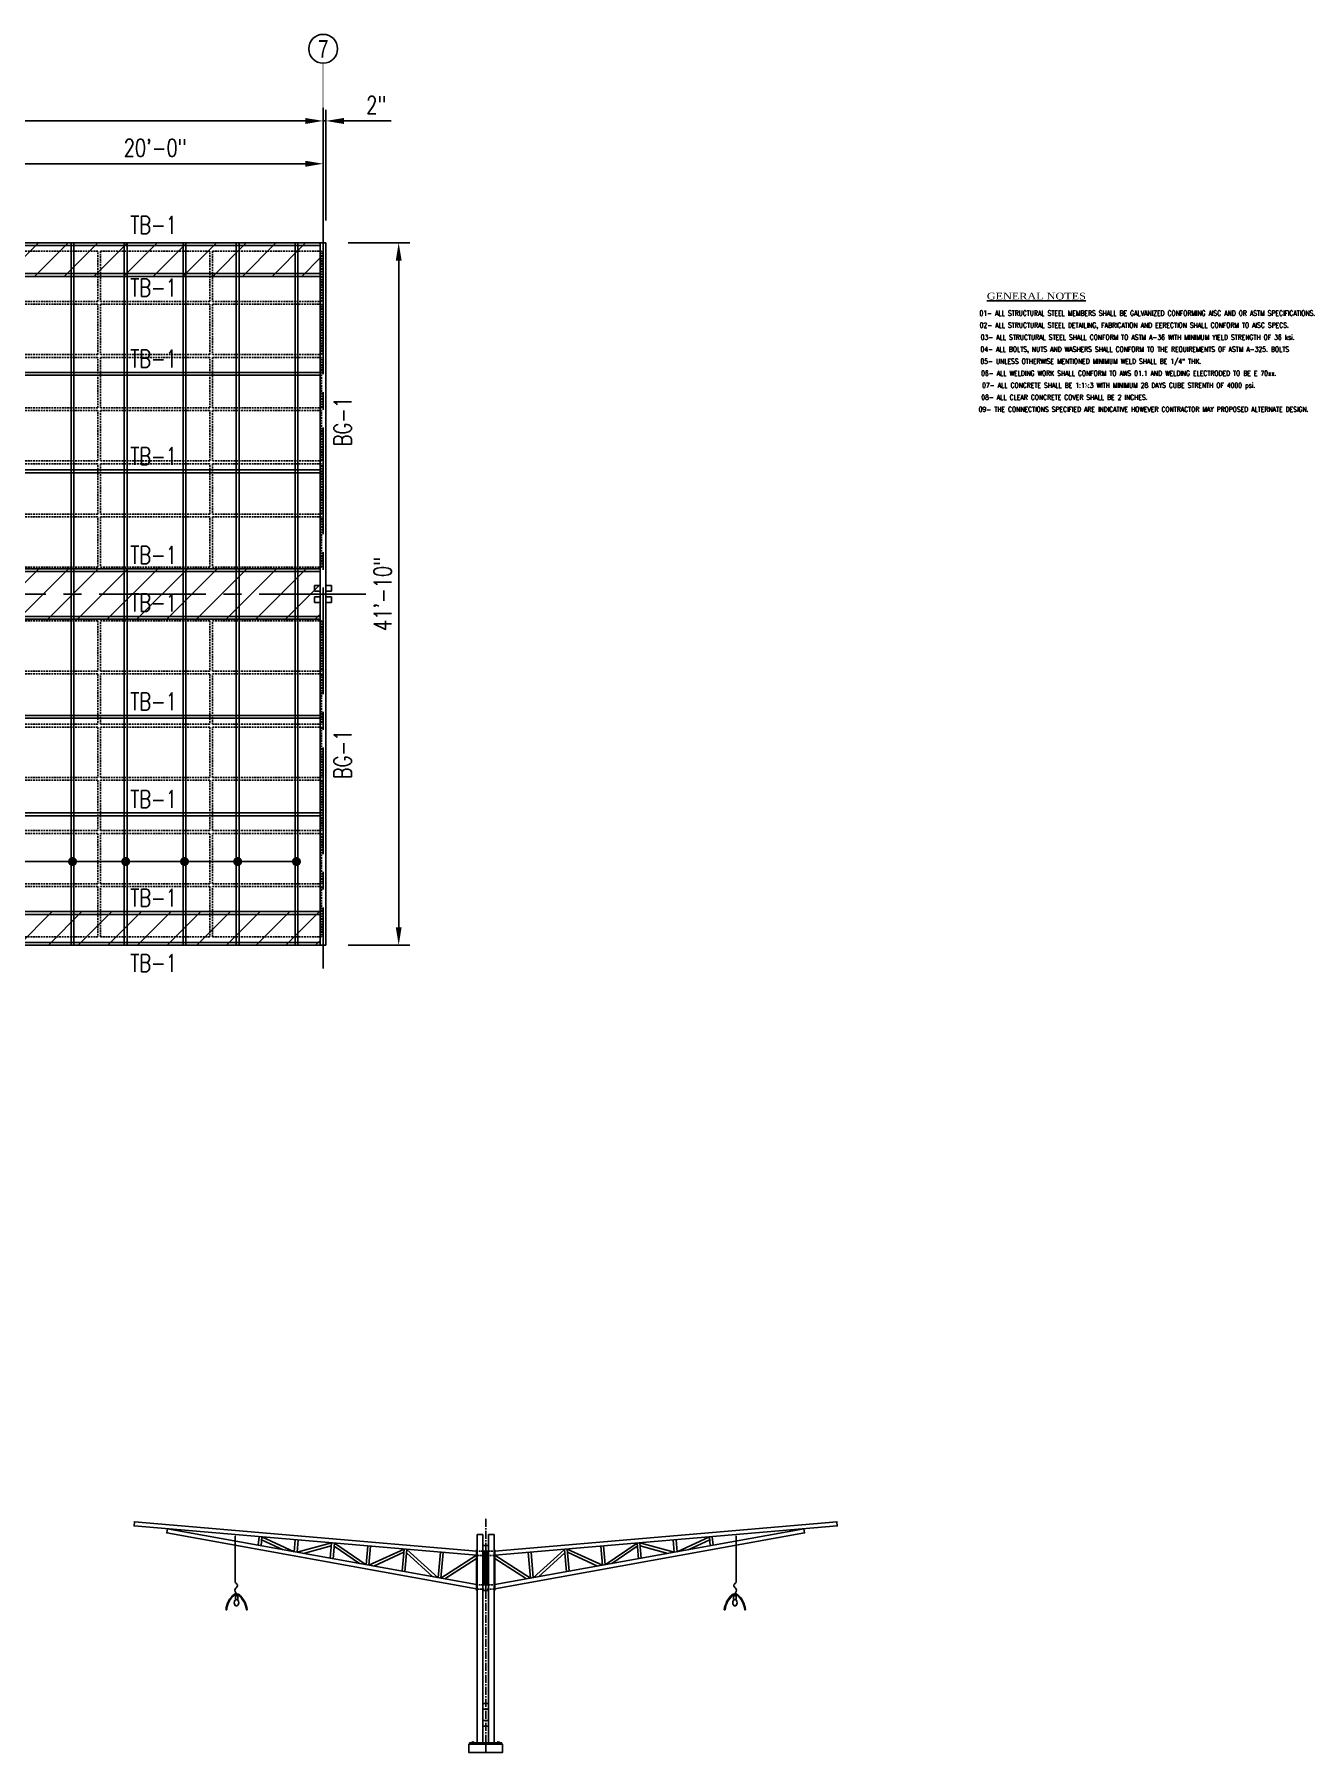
# Model space of a CAD drawing. Header units: inches. Extents: x 1300 to 5626, y -2919 to -1492.
# Drawn here: x 4728 to 5626, y -2720 to -1492 of the extents above; entities that cross this region are included whole.
import ezdxf
from ezdxf.enums import TextEntityAlignment as Align

# ---------------------------------------------------------------- set-up
doc = ezdxf.new("R2010")
doc.units = ezdxf.units.IN
doc.header["$LTSCALE"] = 10
doc.header["$MEASUREMENT"] = 0
for name, pattern in [('Amconstr', [9999, 9999, 0]), ('CENTER2', [28.575, 19.05, -3.175, 3.175, -3.175]), ('HIDDEN2', [0.1875, 0.125, -0.0625])]:
    doc.linetypes.add(name, pattern=pattern)
for name, color, linetype in [('A-TYP-DIM', 1, 'Continuous'), ('A-TYP-GRID-MARK', 5, 'Continuous'), ('A-TYP-H-TEXT', 2, 'Continuous'), ('A-TYP-SEC-MARK', 5, 'Continuous'), ('dim', 1, 'Continuous'), ('HATCH', 8, 'Continuous'), ('LIGHT', 1, 'Continuous'), ('NEW COL HATCH', 8, 'Continuous'), ('SHADE COL', 4, 'Continuous'), ('SOLAR PANEL', 250, 'HIDDEN2'), ('TEXT', 3, 'Continuous')]:
    doc.layers.add(name, color=color, linetype=linetype)
doc.styles.add('HADINGS', font='times.ttf')
doc.styles.add('rizwan', font='romans.shx', dxfattribs={"width": 0.75})
doc.styles.add('ROMANS', font='tahoma.ttf')
doc.styles.add('SEC-MARK', font='swisscl.ttf')
doc.dimstyles.new('STYLE-64', dxfattribs={"dimscale": 0, "dimtxt": 0.09375, "dimasz": 0.125, "dimexe": 0.0625, "dimexo": 0.0625, "dimgap": 0.03125, "dimtad": 1, "dimlfac": -1, "dimzin": 3, "dimdsep": 46, "dimlunit": 4, "dimtxsty": 'ROMANS', "dimcen": 0.125, "dimdle": 4, "dimclrd": 1, "dimclre": 1, "dimclrt": 2, "dimadec": 0, "dimazin": 0, "dimtfac": 0.5, "dimtix": 1, "dimtmove": 2, "dimatfit": 3, "dimldrblk": 'ARC', "dimfxl": 0, "dimfrac": 1, "dimtolj": 1, "dimtzin": 3, "dimarcsym": 0})
pattern_1 = [(45, (-2543.174, 4597.895), (-10.606602, 10.606602), [])]

# ---------------------------------------------------------------- blocks, each defined once
blk = doc.blocks.new('*U268')
at = {"layer": 'SOLAR PANEL'}
blk.add_lwpolyline([(-39, 18), (-39, -18), (39, -18), (39, 18)], close=True, dxfattribs=at)
blk = doc.blocks.new('*U269')
at = {"layer": 'SOLAR PANEL', "color": 0, "linetype": 'ByBlock', "lineweight": -2}
for p in [(0, 190), (80, 190), (160, 190), (240, 190), (320, 190), (400, 190), (480, 190), (560, 190), (640, 190), (720, 190), (800, 190), (880, 190), (960, 190), (1040, 190), (1120, 190), (1200, 190), (1280, 190), (1360, 190), (0, 152), (80, 152), (160, 152), (240, 152), (320, 152), (400, 152), (480, 152), (560, 152), (640, 152), (720, 152), (800, 152), (880, 152), (960, 152), (1040, 152), (1120, 152), (1200, 152), (1280, 152), (1360, 152), (0, 114), (80, 114), (160, 114), (240, 114), (320, 114), (400, 114), (480, 114), (560, 114), (640, 114), (720, 114), (800, 114), (880, 114), (960, 114), (1040, 114), (1120, 114), (1200, 114), (1280, 114), (1360, 114), (0, 76), (80, 76), (160, 76), (240, 76), (320, 76), (400, 76), (480, 76), (560, 76), (640, 76), (720, 76), (800, 76), (880, 76), (960, 76), (1040, 76), (1120, 76), (1200, 76), (1280, 76), (1360, 76), (0, 38), (80, 38), (160, 38), (240, 38), (320, 38), (400, 38), (480, 38), (560, 38), (640, 38), (720, 38), (800, 38), (880, 38), (960, 38), (1040, 38), (1120, 38), (1200, 38), (1280, 38), (1360, 38), (0, 0), (80, 0), (160, 0), (240, 0), (320, 0), (400, 0), (480, 0), (560, 0), (640, 0), (720, 0), (800, 0), (880, 0), (960, 0), (1040, 0), (1120, 0), (1200, 0), (1280, 0), (1360, 0)]:
    blk.add_blockref('*U268', p, dxfattribs=at)
blk = doc.blocks.new('*U271')
at = {"layer": 'SOLAR PANEL'}
blk.add_lwpolyline([(-39, 18), (-39, -18), (39, -18), (39, 18)], close=True, dxfattribs=at)
blk = doc.blocks.new('*U270')
at = {"layer": 'SOLAR PANEL', "color": 0, "linetype": 'ByBlock', "lineweight": -2}
for p in [(0, 190), (80, 190), (160, 190), (240, 190), (320, 190), (400, 190), (480, 190), (560, 190), (640, 190), (720, 190), (800, 190), (880, 190), (960, 190), (1040, 190), (1120, 190), (1200, 190), (1280, 190), (1360, 190), (0, 152), (80, 152), (160, 152), (240, 152), (320, 152), (400, 152), (480, 152), (560, 152), (640, 152), (720, 152), (800, 152), (880, 152), (960, 152), (1040, 152), (1120, 152), (1200, 152), (1280, 152), (1360, 152), (0, 114), (80, 114), (160, 114), (240, 114), (320, 114), (400, 114), (480, 114), (560, 114), (640, 114), (720, 114), (800, 114), (880, 114), (960, 114), (1040, 114), (1120, 114), (1200, 114), (1280, 114), (1360, 114), (0, 76), (80, 76), (160, 76), (240, 76), (320, 76), (400, 76), (480, 76), (560, 76), (640, 76), (720, 76), (800, 76), (880, 76), (960, 76), (1040, 76), (1120, 76), (1200, 76), (1280, 76), (1360, 76), (0, 38), (80, 38), (160, 38), (240, 38), (320, 38), (400, 38), (480, 38), (560, 38), (640, 38), (720, 38), (800, 38), (880, 38), (960, 38), (1040, 38), (1120, 38), (1200, 38), (1280, 38), (1360, 38), (0, 0), (80, 0), (160, 0), (240, 0), (320, 0), (400, 0), (480, 0), (560, 0), (640, 0), (720, 0), (800, 0), (880, 0), (960, 0), (1040, 0), (1120, 0), (1200, 0), (1280, 0), (1360, 0)]:
    blk.add_blockref('*U271', p, dxfattribs=at)
blk = doc.blocks.new('*D272')
at = {"layer": 'A-TYP-DIM', "color": 1, "lineweight": -2, "ltscale": 1.5, "transparency": 16777216}
for p, q in [((3494.5, -1674.3), (3494.5, -1545.5)), ((4934.5, -1674.3), (4934.5, -1545.5)), ((3507.3, -1553.5), (4921.7, -1553.5))]:
    blk.add_line(p, q, dxfattribs=at)
at = {"layer": 'A-TYP-DIM', "color": 1, "ltscale": 1.5, "transparency": 16777216}
for points in [[(3507.3, -1551.4), (3507.3, -1555.7), (3494.5, -1553.5)], [(4921.7, -1551.4), (4921.7, -1555.7), (4934.5, -1553.5)]]:
    blk.add_solid(points, dxfattribs=at)
at = {"layer": 'Defpoints', "color": 0, "ltscale": 1.5, "transparency": 16777216}
for p in [(4934.5, -1553.5), (3494.5, -1690.3), (4934.5, -1690.3)]:
    blk.add_point(p, dxfattribs=at)
at = {"layer": 'A-TYP-DIM', "color": 2, "ltscale": 1.5, "transparency": 16777216, "insert": (4136.5, -1542.1), "char_height": 12.5, "attachment_point": 5, "style": 'rizwan'}
blk.add_mtext('\\A1;120\'-0"', dxfattribs=at)
blk = doc.blocks.new('ARC')
at = {"layer": 'dim', "color": 0, "linetype": 'ByBlock', "ltscale": 1.5}
for p, q in [((0.144, 0), (-1.163, 0)), ((-0.416, -0.321), (0, 0))]:
    blk.add_line(p, q, dxfattribs=at)
at = {"layer": 'dim', "color": 0, "ltscale": 1.5}
for p, q in [((-0.407, 0.336), (-0.262, 0.434)), ((0, 0), (-0.407, 0.336)), ((-0.275, -0.425), (0, 0)), ((-0.262, 0.434), (0, 0)), ((-0.416, -0.321), (-0.275, -0.425))]:
    blk.add_line(p, q, dxfattribs=at)
blk = doc.blocks.new('A$C4f009d24')
at = {"layer": 'LIGHT'}
for p, q in [((8.5, 18.5), (8.5, 51.8)), ((6.7, 8.9), (8.4, 8.9)), ((6.7, 6.2), (6.7, 8.9)), ((8.4, 6.2), (6.7, 6.2)), ((8.4, 8.9), (8.4, 6.2)), ((0, -1.2), (0.6, -1.2)), ((14.5, -1.2), (15.1, -1.2))]:
    blk.add_line(p, q, dxfattribs=at)
for centre, radius, start, end in [((16.8, -3.1), 16.9, 129.7624, 173.4925), ((16.8, -3.1), 16.4, 129.9442, 173.2649), ((7.6, 7.3), 3.06, 51.218, 134.9602), ((7.6, 7.3), 2.48, 51.218, 134.9602), ((-0.1, -2.1), 14.7, 3.6288, 52.4556), ((-0.1, -2.1), 15.2, 3.4823, 52.7014)]:
    blk.add_arc(centre, radius, start, end, dxfattribs=at)
blk.add_ellipse((7.6, 3.9), major_axis=(0, 2.25), ratio=0.708758, dxfattribs=at)
blk.add_spline([(8.5, 18.5), (6.8, 16.1), (8.5, 13.7), (7.5, 10.2)], degree=3, dxfattribs=at)
blk = doc.blocks.new('GRIDE-MARK')
at = {"layer": 'A-TYP-SEC-MARK', "color": 2, "const_width": 0.005}
blk.add_lwpolyline([(0, 0.5), (0, 0)], dxfattribs=at)
at = {"layer": 'A-TYP-SEC-MARK', "color": 2, "linetype": 'Continuous'}
blk.add_circle((0.001, 0.659), 0.161, dxfattribs=at)
at = {"layer": 'A-TYP-SEC-MARK', "color": 1, "style": 'SEC-MARK'}
blk.add_attdef('--', text='', height=0.2, dxfattribs=at).set_placement((0.003, 0.658), align=Align.MIDDLE_CENTER)
blk = doc.blocks.new('*D337')
at = {"layer": 'A-TYP-DIM', "color": 1, "lineweight": -2, "ltscale": 1.5, "transparency": 16777216}
for p, q in [((4952.5, -1640.6), (4996.5, -1640.6)), ((4988.5, -2129.8), (4988.5, -1653.4)), ((4952.5, -2142.6), (4996.5, -2142.6))]:
    blk.add_line(p, q, dxfattribs=at)
at = {"layer": 'A-TYP-DIM', "color": 1, "ltscale": 1.5, "transparency": 16777216}
for points in [[(4986.4, -1653.4), (4990.6, -1653.4), (4988.5, -1640.6)], [(4986.4, -2129.8), (4990.6, -2129.8), (4988.5, -2142.6)]]:
    blk.add_solid(points, dxfattribs=at)
at = {"layer": 'Defpoints', "color": 0, "ltscale": 1.5, "transparency": 16777216}
for p in [(4936.5, -1640.6), (4988.5, -1640.6), (4936.5, -2142.6)]:
    blk.add_point(p, dxfattribs=at)
at = {"layer": 'A-TYP-DIM', "color": 2, "ltscale": 1.5, "transparency": 16777216, "insert": (4977.1, -1891.6), "char_height": 12.5, "attachment_point": 5, "rotation": 90, "style": 'rizwan'}
blk.add_mtext('\\A1;41\'-10"', dxfattribs=at)
blk = doc.blocks.new('*D342')
at = {"layer": 'A-TYP-DIM', "color": 1, "lineweight": -2, "ltscale": 1.5, "transparency": 16777216}
for p, q in [((4694.5, -1624.6), (4694.5, -1576.1)), ((4921.7, -1584.1), (4707.3, -1584.1)), ((4934.5, -1624.6), (4934.5, -1576.1))]:
    blk.add_line(p, q, dxfattribs=at)
at = {"layer": 'A-TYP-DIM', "color": 1, "ltscale": 1.5, "transparency": 16777216}
for points in [[(4707.3, -1582), (4707.3, -1586.3), (4694.5, -1584.1)], [(4921.7, -1582), (4921.7, -1586.3), (4934.5, -1584.1)]]:
    blk.add_solid(points, dxfattribs=at)
at = {"layer": 'Defpoints', "color": 0, "ltscale": 1.5, "transparency": 16777216}
for p in [(4694.5, -1584.1), (4694.5, -1640.6), (4934.5, -1640.6)]:
    blk.add_point(p, dxfattribs=at)
at = {"layer": 'A-TYP-DIM', "color": 2, "ltscale": 1.5, "transparency": 16777216, "insert": (4814.5, -1572.7), "char_height": 12.5, "attachment_point": 5, "style": 'rizwan'}
blk.add_mtext('\\A1;20\'-0"', dxfattribs=at)
blk = doc.blocks.new('*D360')
at = {"layer": 'A-TYP-DIM', "color": 1, "lineweight": -2, "ltscale": 1.5, "transparency": 16777216}
for p, q in [((4934.5, -1674.3), (4934.5, -1545.5)), ((4936.5, -1624.6), (4936.5, -1545.5)), ((4921.7, -1553.5), (4908.9, -1553.5)), ((4934.5, -1553.5), (4936.5, -1553.5)), ((4949.3, -1553.5), (4983, -1553.5))]:
    blk.add_line(p, q, dxfattribs=at)
at = {"layer": 'A-TYP-DIM', "color": 1, "ltscale": 1.5, "transparency": 16777216}
for points in [[(4921.7, -1551.4), (4921.7, -1555.7), (4934.5, -1553.5)], [(4949.3, -1551.4), (4949.3, -1555.7), (4936.5, -1553.5)]]:
    blk.add_solid(points, dxfattribs=at)
at = {"layer": 'Defpoints', "color": 0, "ltscale": 1.5, "transparency": 16777216}
for p in [(4934.5, -1553.5), (4936.5, -1640.6), (4934.5, -1690.3)]:
    blk.add_point(p, dxfattribs=at)
at = {"layer": 'A-TYP-DIM', "color": 2, "ltscale": 1.5, "transparency": 16777216, "insert": (4972.5, -1542.1), "char_height": 12.5, "attachment_point": 5, "style": 'rizwan'}
blk.add_mtext('\\A1;2"', dxfattribs=at)

msp = doc.modelspace()

# ---------------------------------------------------------------- hatches: boundary and pattern name
at = {"layer": 'NEW COL HATCH'}
h = msp.add_hatch(dxfattribs=at)
h.set_pattern_fill('ANSI31', color=9, scale=120)
h.set_pattern_definition(pattern_1)
h.paths.add_polyline_path([(3496.45057, -1640.64892), (4932.45057, -1640.64892), (4932.45057, -1664.64892), (3496.45057, -1664.64892)])
h = msp.add_hatch(dxfattribs=at)
h.set_pattern_fill('ANSI31', color=9, scale=120)
h.set_pattern_definition(pattern_1)
h.paths.add_polyline_path([(3496.45057, -1909.64892), (4932.45057, -1909.64892), (4932.45057, -1873.64892), (3496.45057, -1873.64892)])
h = msp.add_hatch(dxfattribs=at)
h.set_pattern_fill('ANSI31', color=9, scale=120)
h.set_pattern_definition(pattern_1)
h.paths.add_polyline_path([(3496.45057, -2142.64892), (4932.45057, -2142.64892), (4932.45057, -2118.64892), (3496.45057, -2118.64892)])
h = msp.add_hatch(dxfattribs=at)
h.set_pattern_fill('ANSI31', color=256, angle=45)
h.set_pattern_definition([(90, (2507.48019, 1878.14271), (-0.125, 0), [])])
h.paths.add_polyline_path([(5052.40457, -2599.75255), (5048.90457, -2599.75255), (5048.90457, -2575.75255), (5052.40457, -2575.75255)])

# ---------------------------------------------------------------- linework, layer by layer
msp.add_lwpolyline([(5038.65457, -2713.75255), (5062.65457, -2713.75255), (5062.65457, -2719.75255), (5038.65457, -2719.75255)], close=True)
at = {"layer": 'dim', "color": 2}
for p, q in [((4936.45057, -1640.64892), (3492.45057, -1640.64892)), ((4932.45057, -1642.64892), (3736.45057, -1642.64892)), ((4932.45057, -1640.64892), (4932.45057, -2142.64892)), ((4936.45057, -1640.64892), (4936.45057, -2142.64892)), ((4932.45057, -1662.64892), (3736.45057, -1662.64892)), ((4932.45057, -1664.64892), (3736.45057, -1664.64892)), ((4932.45057, -1733.22858), (3736.45057, -1733.22858)), ((4932.45057, -1735.22858), (3736.45057, -1735.22858)), ((4932.45057, -1802.93875), (3736.45057, -1802.93875)), ((4932.45057, -1804.93875), (3736.45057, -1804.93875)), ((4932.45057, -1873.64892), (3736.45057, -1873.64892)), ((4932.45057, -1875.64892), (3736.45057, -1875.64892)), ((4932.45057, -1907.64892), (3736.45057, -1907.64892)), ((4932.45057, -1909.64892), (3736.45057, -1909.64892)), ((4932.45057, -1978.35909), (3736.45057, -1978.35909)), ((4932.45057, -1980.35909), (3736.45057, -1980.35909)), ((4932.45057, -2048.06925), (3736.45057, -2048.06925)), ((4932.45057, -2050.06925), (3736.45057, -2050.06925)), ((4932.45057, -2118.64892), (3736.45057, -2118.64892)), ((4932.45057, -2120.64892), (3736.45057, -2120.64892)), ((4936.45057, -2142.64892), (3492.45057, -2142.64892)), ((4932.45057, -2140.64892), (3736.45057, -2140.64892))]:
    msp.add_line(p, q, dxfattribs=at)
at = {"layer": 'dim'}
for p, q in [((4754.45057, -1640.64892), (4754.45057, -2142.64892)), ((4756.45057, -1640.64892), (4756.45057, -2142.64892)), ((4792.45057, -1640.64892), (4792.45057, -2142.64892)), ((4794.45057, -1640.64892), (4794.45057, -2142.64892)), ((4834.45057, -1640.64892), (4834.45057, -2142.64892)), ((4836.45057, -1640.64892), (4836.45057, -2142.64892)), ((4872.45057, -1640.64892), (4872.45057, -2142.64892)), ((4874.45057, -1640.64892), (4874.45057, -2142.64892)), ((4914.45057, -1640.64892), (4914.45057, -2142.64892)), ((4916.45057, -1640.64892), (4916.45057, -2142.64892))]:
    msp.add_line(p, q, dxfattribs=at)
at = {"layer": 'HATCH', "color": 9, "linetype": 'CENTER2', "ltscale": 0.4}
for p, q in [((4934.45057, -1544.12703), (4934.45057, -2159.28455)), ((4965.0006, -1891.64892), (3350.5001, -1891.64892))]:
    msp.add_line(p, q, dxfattribs=at)
at = {"layer": 'SHADE COL', "color": 250, "linetype": 'Amconstr', "lineweight": 25}
for p, q in [((4934.81984, -1892.01819), (4934.08129, -1891.27965)), ((4934.81984, -1891.27965), (4934.08129, -1892.01819)), ((5050.65457, -2712.75255), (5050.65457, -2719.75255))]:
    msp.add_line(p, q, dxfattribs=at)
at = {"layer": 'SHADE COL', "color": 250, "linetype": 'CENTER2', "lineweight": 25, "ltscale": 0.03}
msp.add_line((5050.65457, -2712.75255), (5050.65457, -2551.75255), dxfattribs=at)
at = {"layer": 'SHADE COL'}
for p, q in [((4888.72449, -2565.39812), (4888.20116, -2571.50358)), ((4890.71718, -2565.56892), (4890.1779, -2571.8605)), ((4913.89879, -2576.1435), (4890.71718, -2565.56892)), ((5187.41034, -2576.1435), (5210.59195, -2565.56892)), ((5210.59195, -2565.56892), (5211.13123, -2571.8605)), ((5212.58464, -2565.39812), (5213.10797, -2571.50358)), ((4905.92265, -2574.70334), (4890.53585, -2567.68446)), ((4914.6295, -2567.61855), (4913.89879, -2576.1435)), ((4916.6222, -2567.78935), (4915.87553, -2576.50042)), ((4940.53451, -2569.83898), (4915.87553, -2576.50042)), ((4940.35273, -2571.95978), (4920.47213, -2577.33038)), ((4940.53451, -2569.83898), (4939.59642, -2580.78343)), ((4942.52721, -2570.00978), (4941.57316, -2581.14034)), ((4960.42911, -2584.54494), (4942.33154, -2572.29256)), ((4965.29405, -2585.42335), (4942.52721, -2570.00978)), ((4966.43953, -2572.05941), (4965.29405, -2585.42335)), ((4968.43222, -2572.23021), (4967.27079, -2585.78026)), ((4967.27079, -2585.78026), (4992.34454, -2574.27984)), ((4970.713, -2586.40178), (4992.14822, -2576.57022)), ((4992.34454, -2574.27984), (4990.99167, -2590.06327)), ((4994.33723, -2574.45064), (4992.96842, -2590.42019)), ((5012.96936, -2594.03152), (4994.12257, -2576.955)), ((5016.6893, -2594.70319), (4994.33723, -2574.45064)), ((5018.24955, -2576.50027), (5016.6893, -2594.70319)), ((5020.24225, -2576.67107), (5018.66604, -2595.06011)), ((5044.15457, -2578.7207), (5018.66604, -2595.06011)), ((5044.15457, -2578.7207), (5044.15457, -2575.7097)), ((5057.15457, -2578.7207), (5082.64309, -2595.06011)), ((5081.06689, -2576.67107), (5082.64309, -2595.06011)), ((5083.05958, -2576.50027), (5084.61983, -2594.70319)), ((5084.61983, -2594.70319), (5106.9719, -2574.45064)), ((5088.33977, -2594.03152), (5107.18656, -2576.955)), ((5106.9719, -2574.45064), (5108.34072, -2590.42019)), ((5108.96459, -2574.27984), (5110.31746, -2590.06327)), ((5134.03834, -2585.78026), (5108.96459, -2574.27984)), ((5130.59613, -2586.40178), (5109.16091, -2576.57022)), ((5132.87691, -2572.23021), (5134.03834, -2585.78026)), ((5134.8696, -2572.05941), (5136.01509, -2585.42335)), ((5136.01509, -2585.42335), (5158.78192, -2570.00978)), ((5140.88002, -2584.54494), (5158.97759, -2572.29256)), ((5158.78192, -2570.00978), (5159.73597, -2581.14034)), ((5160.77462, -2569.83898), (5161.71271, -2580.78343)), ((5160.77462, -2569.83898), (5185.4336, -2576.50042)), ((5160.9564, -2571.95978), (5180.837, -2577.33038)), ((5184.68694, -2567.78935), (5185.4336, -2576.50042)), ((5186.67963, -2567.61855), (5187.41034, -2576.1435)), ((5195.38648, -2574.70334), (5210.77328, -2567.68446)), ((5044.15457, -2581.09636), (5021.55752, -2595.58219)), ((5057.15457, -2581.09636), (5079.75161, -2595.58219))]:
    msp.add_line(p, q, dxfattribs=at)
at = {"layer": 'SHADE COL', "color": 1}
for p, q in [((5041.1603, -2712.25255), (5041.1603, -2712.75255)), ((5042.14883, -2712.25255), (5042.14883, -2712.75255)), ((5059.1603, -2712.25255), (5059.1603, -2712.75255)), ((5060.14883, -2712.25255), (5060.14883, -2712.75255))]:
    msp.add_line(p, q, dxfattribs=at)
at = {"layer": 'SHADE COL', "linetype": 'Amconstr', "lineweight": 25}
for points in [[(4932.45057, -1889.64892), (4928.45057, -1889.64892), (4928.45057, -1885.64892), (4932.45057, -1885.64892)], [(4940.45057, -1889.64892), (4936.45057, -1889.64892), (4936.45057, -1885.64892), (4940.45057, -1885.64892)], [(4932.45057, -1897.64892), (4928.45057, -1897.64892), (4928.45057, -1893.64892), (4932.45057, -1893.64892)], [(4940.45057, -1897.64892), (4936.45057, -1897.64892), (4936.45057, -1893.64892), (4940.45057, -1893.64892)], [(5048.65457, -2712.75255), (5044.65457, -2712.75255), (5044.65457, -2563.75255), (5048.65457, -2563.75255)], [(5056.65457, -2712.75255), (5052.65457, -2712.75255), (5052.65457, -2563.75255), (5056.65457, -2563.75255)], [(5048.65457, -2571.75255), (5052.65457, -2571.75255), (5052.65457, -2575.75255), (5048.65457, -2575.75255)], [(5048.65457, -2599.75255), (5052.65457, -2599.75255), (5052.65457, -2603.75255), (5048.65457, -2603.75255)], [(5048.65457, -2684.75255), (5052.65457, -2684.75255), (5052.65457, -2688.75255), (5048.65457, -2688.75255)], [(5048.65457, -2696.75255), (5052.65457, -2696.75255), (5052.65457, -2700.75255), (5048.65457, -2700.75255)]]:
    msp.add_lwpolyline(points, close=True, dxfattribs=at)
at = {"layer": 'SHADE COL'}
for points in [[(5044.15457, -2575.7097), (4799.69841, -2554.75631), (4799.4422, -2557.74535), (5044.15457, -2578.7207)], [(5044.15457, -2602.71078), (4822.82147, -2562.74724), (4823.35452, -2559.79498), (5044.15457, -2599.66227), (5044.15457, -2602.71078)], [(5057.15457, -2575.7097), (5301.61073, -2554.75631), (5301.86693, -2557.74535), (5057.15457, -2578.7207)], [(5057.15457, -2602.71078), (5278.48767, -2562.74724), (5277.95461, -2559.79498), (5057.15457, -2599.66227), (5057.15457, -2602.71078)]]:
    msp.add_lwpolyline(points, dxfattribs=at)
for points in [[(5044.15457, -2574.75255), (5044.65457, -2574.75255), (5044.65457, -2603.80106), (5044.15457, -2603.80106)], [(5057.15457, -2574.75255), (5056.65457, -2574.75255), (5056.65457, -2603.80106), (5057.15457, -2603.80106)], [(5039.15457, -2712.75255), (5062.15457, -2712.75255), (5062.15457, -2713.75255), (5039.15457, -2713.75255)]]:
    msp.add_lwpolyline(points, close=True, dxfattribs=at)
at = {"layer": 'SHADE COL', "color": 250, "linetype": 'HIDDEN2', "lineweight": 25}
for points in [[(5044.65457, -2578.76355), (5050.65457, -2578.76355), (5050.65457, -2575.75255), (5044.65457, -2575.75255)], [(5056.65457, -2578.76355), (5050.65457, -2578.76355), (5050.65457, -2575.75255), (5056.65457, -2575.75255)]]:
    msp.add_lwpolyline(points, dxfattribs=at)
at = {"layer": 'SHADE COL', "color": 5, "linetype": 'Amconstr', "lineweight": 25}
msp.add_lwpolyline([(5052.40457, -2599.75255), (5048.90457, -2599.75255), (5048.90457, -2575.75255), (5052.40457, -2575.75255)], close=True, dxfattribs=at)
at = {"layer": 'SHADE COL', "color": 250, "linetype": 'HIDDEN2'}
for points in [[(5044.65457, -2602.7985), (5050.65457, -2602.7985), (5050.65457, -2599.7985), (5044.91608, -2599.7985), (5044.65457, -2599.75255)], [(5056.65457, -2602.7985), (5050.65457, -2602.7985), (5050.65457, -2599.7985), (5056.39305, -2599.7985), (5056.65457, -2599.75255)]]:
    msp.add_lwpolyline(points, dxfattribs=at)
at = {"layer": 'SHADE COL', "color": 1}
for points in [[(5042.40457, -2712.25255), (5040.90457, -2712.25255), (5040.90457, -2712.75255), (5042.40457, -2712.75255)], [(5058.90457, -2712.25255), (5060.40457, -2712.25255), (5060.40457, -2712.75255), (5058.90457, -2712.75255)]]:
    msp.add_lwpolyline(points, close=True, dxfattribs=at)
for centre in [(5041.65457, -2712.83864), (5059.65457, -2712.83864)]:
    msp.add_arc(centre, 0.76668, 49.85811625, 130.14188375, dxfattribs=at)

# ---------------------------------------------------------------- block references
at = {"layer": 'A-TYP-GRID-MARK'}
ref = msp.add_blockref('GRIDE-MARK', (4934.45057, -1544.12703), dxfattribs=dict(at, xscale=64, yscale=64, zscale=64))
ref.add_attrib('--', '7', dxfattribs={"layer": 'A-TYP-SEC-MARK', "color": 2, "height": 12.8, "style": 'SEC-MARK'}).set_placement((4934.63541, -1502.0001), align=Align.MIDDLE_CENTER)
at = {"layer": 'LIGHT', "xscale": -1}
msp.add_blockref('A$C4f009d24', (4880.18028, -2616.53678), dxfattribs=at)
at = {"layer": 'LIGHT'}
msp.add_blockref('A$C4f009d24', (5221.12885, -2616.53678), dxfattribs=at)
at = {"layer": 'SOLAR PANEL'}
msp.add_blockref('*U270', (3534.45057, -1854.51842), dxfattribs=at)
at = {"layer": 'SOLAR PANEL', "xscale": -1, "rotation": 180}
msp.add_blockref('*U269', (3534.45057, -1928.77942), dxfattribs=at)

# ---------------------------------------------------------------- texts
at = {"layer": 'A-TYP-DIM', "color": 2, "ltscale": 1.5, "char_height": 12.5, "attachment_point": 5, "style": 'rizwan'}
for insert in [(4813.36156, -1627.87086), (4813.36156, -1672.66626), (4813.36156, -1723.37643), (4813.36156, -1793.08659), (4813.36156, -1863.79676), (4813.36156, -1897.79676), (4813.36156, -1968.50693), (4813.36156, -2038.2171), (4813.36156, -2108.79676), (4813.36156, -2155.42697)]:
    msp.add_mtext('\\A1;TB-1', dxfattribs=dict(at, insert=insert))
at = {"layer": 'A-TYP-DIM', "color": 2, "ltscale": 1.5, "char_height": 12.5, "attachment_point": 5, "rotation": 90, "style": 'rizwan'}
for insert in [(4948.43163, -1768.39659), (4948.43163, -2006.34203)]:
    msp.add_mtext('\\A1;BG-1', dxfattribs=dict(at, insert=insert))
at = {"layer": 'A-TYP-H-TEXT', "color": 5, "style": 'HADINGS', "width": 1.2}
msp.add_text('%%UGENERAL NOTES', height=4.8, dxfattribs=at).set_placement((5444.10653, -1678.70274), align=Align.MIDDLE_CENTER)
at = {"layer": 'TEXT', "color": 3, "style": 'rizwan', "width": 0.75}
for s, p in [('01- ALL STRUCTURAL STEEL MEMBERS SHALL BE GALVANIZED CONFORMING AISC AND OR ASTM SPECIFICATIONS.', (5523.43232, -1690.9216)), ('02- ALL STRUCTURAL STEEL DETAILING, FABRICATION AND EERECTION SHALL CONFORM TO AISC SPECS.', (5514.04661, -1699.51033)), ('03- ALL STRUCTURAL STEEL SHALL CONFORM TO ASTM A-36 WITH MINIMUM YIELD STRENGTH OF 36 ksi.', (5516.48946, -1708.09905)), ('04- ALL BOLTS, NUTS AND WASHERS SHALL CONFORM TO THE REQUIREMENTS OF ASTM A-325. BOLTS', (5514.43232, -1716.68778)), ('05- UNLESS OTHERWISE MENTIONED MINIMUM WELD SHALL BE 1/4" THK.', (5482.99661, -1725.27651)), ('07- ALL CONCRETE SHALL BE 1:1½:3 WITH MINIMUM 28 DAYS CUBE STRENTH OF 4000 psi.', (5502.94654, -1742.45396)), ('06- ALL WELDING WORK SHALL CONFORM TO AWS 01.1 AND WELDING ELECTRODED TO BE E 70xx.', (5510.12518, -1733.86524)), ('08- ALL CLEAR CONCRETE COVER SHALL BE 2 INCHES.', (5464.16089, -1751.04269)), ('09- THE CONNECTIONS SPECIFIED ARE INDICATIVE HOWEVER CONTRACTOR MAY PROPOSED ALTERNATE DESIGN.', (5520.73232, -1759.63142))]:
    msp.add_text(s, height=3.6, dxfattribs=at).set_placement(p, align=Align.MIDDLE_CENTER)

# ---------------------------------------------------------------- dimensions: what is measured, and where the dimension line sits
at = {"layer": 'A-TYP-DIM', "ltscale": 1.5}
dim = msp.add_linear_dim(base=(4934.45057, -1553.5204), p1=(3494.45057, -1690.31559), p2=(4934.45057, -1690.31559), dimstyle='STYLE-64', override={"dimscale": 128, "dimtxt": 0.097656, "dimasz": 0.1, "dimexo": 0.125, "dimdec": 1, "dimlfac": 1, "dimtxsty": 'rizwan', "dimtmove": 0, "dimatfit": 2}, dxfattribs=at)
dim.commit()
dim.dimension.update_dxf_attribs({"geometry": '*D272', "text_midpoint": (4136.54154, -1553.5204), "dimtype": 160})
dim = msp.add_linear_dim(base=(4934.45057, -1553.5204), p1=(4936.45057, -1640.64892), p2=(4934.45057, -1690.31559), angle=180, dimstyle='STYLE-64', override={"dimscale": 128, "dimtxt": 0.097656, "dimasz": 0.1, "dimexo": 0.125, "dimdec": 1, "dimlfac": 1, "dimtxsty": 'rizwan', "dimtmove": 0, "dimatfit": 2}, dxfattribs=at)
dim.commit()
dim.dimension.update_dxf_attribs({"geometry": '*D360', "text_midpoint": (4972.52378, -1553.5204), "dimtype": 160})
for base, p1, p2, angle, picture, middle in [((4694.45057, -1584.13888), (4934.45057, -1640.64892), (4694.45057, -1640.64892), 180, '*D342', (4814.45057, -1572.69841)), ((4988.5034, -1640.64892), (4936.45057, -2142.64892), (4936.45057, -1640.64892), 90, '*D337', (4977.06293, -1891.64892))]:
    dim = msp.add_linear_dim(base=base, p1=p1, p2=p2, angle=angle, dimstyle='STYLE-64', override={"dimscale": 128, "dimtxt": 0.097656, "dimasz": 0.1, "dimexo": 0.125, "dimdec": 1, "dimlfac": 1, "dimtxsty": 'rizwan', "dimtmove": 0, "dimatfit": 2}, dxfattribs=at)
    dim.commit()
    dim.dimension.update_dxf_attribs({"geometry": picture, "text_midpoint": middle})

# ---------------------------------------------------------------- leaders
for points in [[(4915.45057, -2082.87178), (3416.98893, -2082.87178)], [(4755.45057, -2082.87178), (4659.72534, -2082.87178)], [(4793.45057, -2082.87178), (4697.72534, -2082.87178)], [(4835.45057, -2082.87178), (4739.72534, -2082.87178)], [(4873.45057, -2082.87178), (4777.72534, -2082.87178)]]:
    msp.add_leader(points, dimstyle='STYLE-64', override={"dimscale": 64, "dimtxt": 0.097656, "dimasz": 0.1, "dimexo": 0.125, "dimdec": 1, "dimlfac": 1, "dimtxsty": 'rizwan', "dimtmove": 0, "dimatfit": 2, "dimldrblk": 'Dot'}, dxfattribs=at)

doc.saveas('drawing.dxf')
